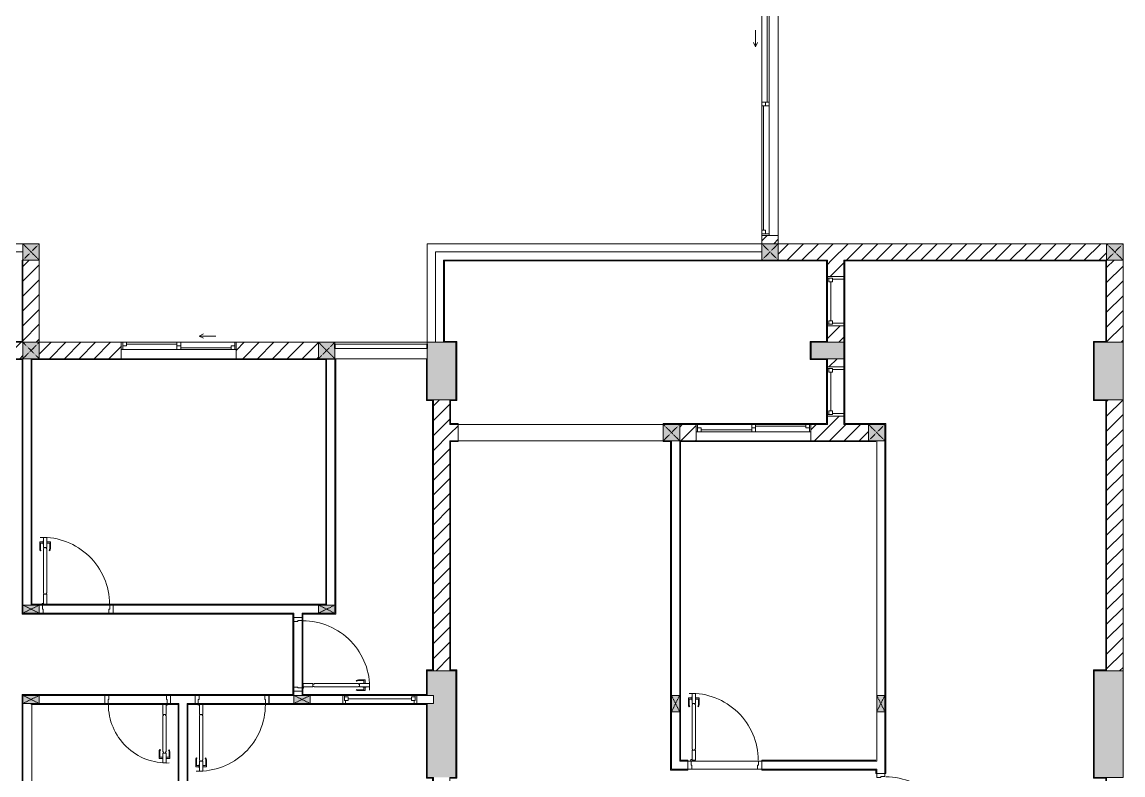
# Model space of a CAD drawing. Header units: millimetres. Extents: x 50254 to 245170, y 481 to 78637.
# Drawn here: x 220858 to 234268, y 39267 to 48437 of the extents above; entities that cross this region are included whole.
import ezdxf

# ---------------------------------------------------------------- set-up
doc = ezdxf.new("R2010")
doc.units = ezdxf.units.MM
doc.linetypes.add('IMPORT-Dash _2_', pattern=[6, 3, -3])
for name, color, linetype, lineweight in [('A-DETL-GENF-7', 53, 'Continuous', 9), ('A-DOOR-5', 53, 'Continuous', 9), ('A-FLOR-4', 53, 'Continuous', 9), ('A-FLOR-HRAL-5', 53, 'Continuous', 9), ('A-GLAZ-5', 53, 'Continuous', 9), ('A-WALL-1-1', 53, 'Continuous', 9), ('A-WALL-7', 53, 'Continuous', 9), ('A-WALL-PATT-3', 53, 'Continuous', 9), ('A-WALL-PATT-4', 130, 'Continuous', 9), ('A_1404_dwg-1', 53, 'Continuous', 9), ('I-WALL-1-1', 53, 'Continuous', 9), ('I-WALL-2', 53, 'Continuous', 9), ('S-COLS-1', 130, 'Continuous', 9), ('S-COLS-10', 130, 'IMPORT-Dash _2_', 9), ('S-COLS-2-1', 53, 'Continuous', 9), ('S-COLS-4-1', 53, 'Continuous', 9), ('S-COLS-9', 53, 'Continuous', 9), ('S-COLS-HDLN-2', 53, 'IMPORT-Dash _2_', 9)]:
    doc.layers.add(name, color=color, linetype=linetype, lineweight=lineweight)
pattern_1 = [(45, (0, 0), (-90.50967, 90.50967), [])]

# ---------------------------------------------------------------- blocks, each defined once
blk = doc.blocks.new('A_1404_dwg_NCV_TKTC_KET CAU_rvt-1-TKTC_MB HOÀN THIỆN SÀN TẦNG 3-4-4819833-KeyPlan-CH1')
at = {"layer": 'S-COLS-1'}
for points in [[(108253, 43837), (108328, 43837), (108328, 44537), (107978, 44537), (107983, 44512), (107983, 43837), (108253, 43837)], [(112843, 44337), (113053, 44337), (113053, 44537), (112653, 44537), (112653, 44337), (112696, 44337)], [(116103, 43837), (116453, 43837), (116453, 44537), (116103, 44537)], [(108053, 39237), (108328, 39237), (108328, 40537), (107978, 40537), (107978, 40237), (108053, 40237), (108053, 40137), (107978, 40137), (107978, 39237)], [(116253, 39237), (116453, 39237), (116453, 40537), (116103, 40537), (116103, 39237), (116243, 39237)]]:
    blk.add_hatch(color=256, dxfattribs=at).paths.add_polyline_path(points)
at = {"layer": 'S-COLS-2-1'}
for p, q in [((108178, 44537), (107978, 44537)), ((112653, 44537), (112653, 44337)), ((113053, 44537), (112853, 44537)), ((112853, 44337), (113053, 44337)), ((108053, 43837), (108253, 43837)), ((108253, 40537), (108053, 40537))]:
    blk.add_line(p, q, dxfattribs=at)
at = {"layer": 'S-COLS-2-1', "flags": 128}
for points in [[(116253, 43837), (116453, 43837), (116453, 44537), (116253, 44537)], [(116253, 39237), (116453, 39237), (116453, 40537), (116253, 40537)]]:
    blk.add_lwpolyline(points, dxfattribs=at)
blk = doc.blocks.new('A_1404_dwg_DOOR_CW_01 CANH MO-PANEL KINH - DIW_01-900x2200-CỬA GỖ VÂN LAMINATE-553375-TKTC_MB HOÀN THIỆN SÀN TẦNG 3-4-4819841-KeyPlan-CH1')
at = {"layer": 'A-DETL-GENF-7'}
for p, q in [((49615, 40124), (49615, 40203)), ((49658, 40207), (49619, 40207)), ((49623, 40186), (49623, 40124)), ((49623, 40098), (49629, 40103)), ((49658, 40190), (49627, 40190)), ((49702, 40207), (49741, 40207)), ((49702, 40190), (49733, 40190)), ((49736, 40098), (49730, 40103)), ((49737, 40186), (49737, 40124)), ((49745, 40124), (49745, 40203))]:
    blk.add_line(p, q, dxfattribs=at)
at = {"layer": 'A-DETL-GENF-7', "flags": 128}
for points in [[(49700, 40259), (49660, 40259), (49660, 40139), (49700, 40139)], [(49658, 40179), (49660, 40179), (49660, 40219), (49658, 40219)], [(49666, 39583), (49660, 39583), (49660, 40125), (49666, 40125), (49666, 40139), (49694, 40139), (49694, 40125), (49700, 40125), (49700, 39583), (49694, 39583), (49694, 39569), (49666, 39569)], [(49702, 40179), (49700, 40179), (49700, 40219), (49702, 40219)], [(49660, 39569), (49700, 39569), (49700, 39449), (49660, 39449)]]:
    blk.add_lwpolyline(points, close=True, dxfattribs=at)
at = {"layer": 'A-DETL-GENF-7'}
blk.add_circle((49710, 39447), 10, dxfattribs=at)
for centre, radius, start, end in [((49710, 39447), 814, 88, 180), ((49619, 40203), 4, 90, 180), ((49660, 40124), 45, 180, 215), ((49627, 40186), 4, 90, 180), ((49660, 40124), 37, 180, 215), ((49700, 40124), 37, 325, 0), ((49733, 40186), 4, 0, 90), ((49700, 40124), 45, 325, 0), ((49741, 40203), 4, 0, 90)]:
    blk.add_arc(centre, radius, start, end, dxfattribs=at)
at = {"layer": 'A-DOOR-5'}
blk.add_line((49710, 39437), (49685, 39437), dxfattribs=at)
at = {"layer": 'A-DOOR-5', "flags": 128}
for points in [[(48853, 39337), (48853, 39437), (48893, 39437), (48893, 39387), (48903, 39387), (48903, 39337)], [(49703, 39337), (49703, 39387), (49713, 39387), (49713, 39437), (49753, 39437), (49753, 39337)]]:
    blk.add_lwpolyline(points, close=True, dxfattribs=at)
blk = doc.blocks.new('A_1404_dwg_DOOR_CW_01 CANH MO-PANEL KINH - DIW_01-900x2200-CỬA GỖ VÂN LAMINATE-553393-TKTC_MB HOÀN THIỆN SÀN TẦNG 3-4-4819840-KeyPlan-CH1')
at = {"layer": 'A-DETL-GENF-7'}
for p, q in [((46582, 38482), (46582, 38521)), ((46666, 38525), (46586, 38525)), ((46599, 38482), (46599, 38513)), ((46603, 38517), (46666, 38517)), ((46691, 38517), (46687, 38511)), ((46582, 38438), (46582, 38399)), ((46666, 38395), (46586, 38395)), ((46599, 38438), (46599, 38407)), ((46603, 38403), (46666, 38403)), ((46691, 38404), (46687, 38410))]:
    blk.add_line(p, q, dxfattribs=at)
at = {"layer": 'A-DETL-GENF-7', "flags": 128}
for points in [[(46531, 38440), (46531, 38480), (46651, 38480), (46651, 38440)], [(46610, 38482), (46610, 38480), (46571, 38480), (46571, 38482)], [(46610, 38438), (46610, 38440), (46571, 38440), (46571, 38438)], [(47207, 38474), (47207, 38480), (46665, 38480), (46665, 38474), (46651, 38474), (46651, 38446), (46665, 38446), (46665, 38440), (47207, 38440), (47207, 38446), (47221, 38446), (47221, 38474)], [(47221, 38480), (47221, 38440), (47341, 38440), (47341, 38480)]]:
    blk.add_lwpolyline(points, close=True, dxfattribs=at)
at = {"layer": 'A-DETL-GENF-7'}
blk.add_circle((47343, 38430), 10, dxfattribs=at)
for centre, radius, start, end in [((47343, 38430), 814, 90, 182), ((46586, 38521), 4, 90, 180), ((46603, 38513), 4, 90, 180), ((46666, 38480), 45, 55, 90), ((46666, 38480), 37, 55, 90), ((46586, 38399), 4, 180, 270), ((46603, 38407), 4, 180, 270), ((46666, 38440), 37, 270, 305), ((46666, 38440), 45, 270, 305)]:
    blk.add_arc(centre, radius, start, end, dxfattribs=at)
at = {"layer": 'A-DOOR-5'}
blk.add_line((47353, 38430), (47353, 38455), dxfattribs=at)
at = {"layer": 'A-DOOR-5', "flags": 128}
for points in [[(47453, 39237), (47453, 39287), (47353, 39287), (47353, 39247), (47403, 39247), (47403, 39237)], [(47453, 38387), (47453, 38437), (47403, 38437), (47403, 38427), (47353, 38427), (47353, 38387)]]:
    blk.add_lwpolyline(points, close=True, dxfattribs=at)
blk = doc.blocks.new('A_1404_dwg_G1_SOF - BO TRU - 100x200-745959-TKTC_MB HOÀN THIỆN SÀN TẦNG 3-4-4819847-KeyPlan-CH1')
at = {"layer": 'S-COLS-1'}
blk.add_hatch(color=256, dxfattribs=at).paths.add_polyline_path([(111053, 40037), (111053, 40237), (110953, 40237), (110953, 40037)])
at = {"layer": 'S-COLS-9', "flags": 128}
blk.add_lwpolyline([(110953, 40037), (111053, 40037), (111053, 40237), (110953, 40237)], close=True, dxfattribs=at)
at = {"layer": 'S-COLS-HDLN-2'}
for p, q in [((110953, 40037), (111053, 40237)), ((111053, 40037), (110953, 40237))]:
    blk.add_line(p, q, dxfattribs=at)
blk = doc.blocks.new('A_1404_dwg_DOOR_CW_01 CANH MO-PANEL KINH - DIG_02-800x2200-CỬA NHÔM KÍNH-V57-TKTC_MB HOÀN THIỆN SÀN TẦNG 3-4-4819848-KeyPlan-CH1')
at = {"layer": 'A-DETL-GENF-7'}
for p, q in [((75561, 31824), (75561, 31903)), ((75604, 31907), (75565, 31907)), ((75569, 31886), (75569, 31824)), ((75569, 31798), (75575, 31803)), ((75604, 31890), (75573, 31890)), ((75648, 31907), (75687, 31907)), ((75648, 31890), (75679, 31890)), ((75682, 31798), (75676, 31803)), ((75683, 31886), (75683, 31824)), ((75691, 31824), (75691, 31903))]:
    blk.add_line(p, q, dxfattribs=at)
at = {"layer": 'A-DETL-GENF-7', "flags": 128}
for points in [[(75604, 31879), (75606, 31879), (75606, 31919), (75604, 31919)], [(75606, 31959), (75646, 31959), (75646, 31839), (75606, 31839)], [(75648, 31879), (75646, 31879), (75646, 31919), (75648, 31919)], [(75640, 31383), (75646, 31383), (75646, 31825), (75640, 31825), (75640, 31839), (75612, 31839), (75612, 31825), (75606, 31825), (75606, 31383), (75612, 31383), (75612, 31369), (75640, 31369)], [(75646, 31369), (75606, 31369), (75606, 31249), (75646, 31249)]]:
    blk.add_lwpolyline(points, close=True, dxfattribs=at)
at = {"layer": 'A-DETL-GENF-7'}
blk.add_circle((75596, 31247), 10, dxfattribs=at)
for centre, radius, start, end in [((75596, 31247), 714, 360, 92), ((75565, 31903), 4, 90, 180), ((75606, 31824), 45, 180, 215), ((75573, 31886), 4, 90, 180), ((75606, 31824), 37, 180, 215), ((75646, 31824), 37, 325, 0), ((75679, 31886), 4, 0, 90), ((75646, 31824), 45, 325, 0), ((75687, 31903), 4, 0, 90)]:
    blk.add_arc(centre, radius, start, end, dxfattribs=at)
at = {"layer": 'A-DOOR-5'}
blk.add_line((75596, 31237), (75621, 31237), dxfattribs=at)
at = {"layer": 'A-DOOR-5', "flags": 128}
for points in [[(75553, 31137), (75603, 31137), (75603, 31187), (75593, 31187), (75593, 31237), (75553, 31237)], [(76303, 31137), (76353, 31137), (76353, 31237), (76313, 31237), (76313, 31187), (76303, 31187)]]:
    blk.add_lwpolyline(points, close=True, dxfattribs=at)
blk = doc.blocks.new('A_1404_dwg_DOOR_CW_01 CANH MO-PANEL KINH - DIW_01-900x2200-CỬA GỖ VÂN LAMINATE-V58-TKTC_MB HOÀN THIỆN SÀN TẦNG 3-4-4819849-KeyPlan-CH1')
at = {"layer": 'A-DETL-GENF-7'}
for p, q in [((72502, 42107), (72463, 42107)), ((72546, 42107), (72585, 42107)), ((72459, 42024), (72459, 42103)), ((72467, 42086), (72467, 42024)), ((72467, 41998), (72474, 42003)), ((72502, 42090), (72471, 42090)), ((72546, 42090), (72577, 42090)), ((72581, 41998), (72574, 42003)), ((72581, 42086), (72581, 42024)), ((72589, 42024), (72589, 42103))]:
    blk.add_line(p, q, dxfattribs=at)
at = {"layer": 'A-DETL-GENF-7', "flags": 128}
for points in [[(72502, 42079), (72504, 42079), (72504, 42119), (72502, 42119)], [(72504, 42159), (72544, 42159), (72544, 42039), (72504, 42039)], [(72546, 42079), (72544, 42079), (72544, 42119), (72546, 42119)], [(72538, 41483), (72544, 41483), (72544, 42025), (72538, 42025), (72538, 42039), (72510, 42039), (72510, 42025), (72504, 42025), (72504, 41483), (72510, 41483), (72510, 41469), (72538, 41469)], [(72544, 41469), (72504, 41469), (72504, 41349), (72544, 41349)]]:
    blk.add_lwpolyline(points, close=True, dxfattribs=at)
at = {"layer": 'A-DETL-GENF-7'}
blk.add_circle((72494, 41347), 10, dxfattribs=at)
for centre, radius, start, end in [((72463, 42103), 4, 90, 180), ((72494, 41347), 814, 360, 92), ((72585, 42103), 4, 0, 90), ((72504, 42024), 45, 180, 215), ((72471, 42086), 4, 90, 180), ((72504, 42024), 37, 180, 215), ((72544, 42024), 37, 325, 0), ((72577, 42086), 4, 0, 90), ((72544, 42024), 45, 325, 0)]:
    blk.add_arc(centre, radius, start, end, dxfattribs=at)
at = {"layer": 'A-DOOR-5'}
blk.add_line((72494, 41337), (72519, 41337), dxfattribs=at)
at = {"layer": 'A-DOOR-5', "flags": 128}
blk.add_lwpolyline([(72453, 41237), (72501, 41237), (72501, 41287), (72491, 41287), (72491, 41337), (72453, 41337)], dxfattribs=at)
blk.add_lwpolyline([(73301, 41237), (73351, 41237), (73351, 41337), (73311, 41337), (73311, 41287), (73301, 41287)], close=True, dxfattribs=at)
blk = doc.blocks.new('A_1404_dwg_M_Fixed - 900 x 1400-901190-TKTC_MB HOÀN THIỆN SÀN TẦNG 3-4-4819850-KeyPlan-CH1')
at = {"layer": 'A-GLAZ-5'}
blk.add_line((111794, 68800), (111794, 69574), dxfattribs=at)
at = {"layer": 'A-GLAZ-5', "flags": 128}
for points in [[(111772, 69618), (111772, 69574), (111816, 69574), (111816, 69618), (111753, 69618), (111753, 69636)], [(111816, 69605), (111853, 69605), (111853, 69637)], [(111753, 68737), (111753, 68756), (111816, 68756), (111816, 68800), (111772, 68800), (111772, 68756)], [(111816, 68769), (111853, 68769), (111853, 68737)]]:
    blk.add_lwpolyline(points, dxfattribs=at)
blk = doc.blocks.new('A_1404_dwg_Railing - 50 x 10mm-901205-TKTC_MB HOÀN THIỆN SÀN TẦNG 3-4-4819861-KeyPlan-CH1')
at = {"layer": 'A-FLOR-HRAL-5', "flags": 128}
blk.add_lwpolyline([(107527, 69769), (107477, 69769), (107477, 69759), (107527, 69759)], close=True, dxfattribs=at)
blk = doc.blocks.new('A_1404_dwg_Railing - 50 x 10mm-901205-TKTC_MB HOÀN THIỆN SÀN TẦNG 3-4-V141-KeyPlan-CH1')
at = {"layer": 'A-FLOR-HRAL-5'}
blk.add_line((76048, 44512), (76048, 44462), dxfattribs=at)
at = {"layer": 'A-FLOR-HRAL-5', "flags": 128}
blk.add_lwpolyline([(76058, 44462), (76058, 44512), (76048, 44512)], dxfattribs=at)
blk = doc.blocks.new('A_1404_dwg_Railing - Railing-998857-TKTC_MB HOÀN THIỆN SÀN TẦNG 3-4-4819932-KeyPlan-CH1')
at = {"layer": 'A-FLOR-HRAL-5'}
for p, q in [((107973, 44512), (106858, 44512)), ((106858, 44462), (107973, 44462))]:
    blk.add_line(p, q, dxfattribs=at)
blk.add_blockref('A_1404_dwg_Railing - 50 x 10mm-901205-TKTC_MB HOÀN THIỆN SÀN TẦNG 3-4-V141-KeyPlan-CH1', (30800, 0))
at = {"rotation": 270}
blk.add_blockref('A_1404_dwg_Railing - 50 x 10mm-901205-TKTC_MB HOÀN THIỆN SÀN TẦNG 3-4-4819861-KeyPlan-CH1', (38214, 151990), dxfattribs=at)
blk = doc.blocks.new('A_1404_dwg_DOOR_CW_01 CANH MO-PANEL KINH - DIG_01-900x2200-CỬA NHÔM KÍNH-901215-TKTC_MB HOÀN THIỆN SÀN TẦNG 3-4-4819898-KeyPlan-CH1')
at = {"layer": 'A-DETL-GENF-7'}
for p, q in [((37865, 68824), (37865, 68903)), ((37908, 68907), (37869, 68907)), ((37873, 68886), (37873, 68824)), ((37873, 68798), (37879, 68803)), ((37908, 68890), (37877, 68890)), ((37952, 68907), (37991, 68907)), ((37952, 68890), (37983, 68890)), ((37986, 68798), (37980, 68803)), ((37987, 68886), (37987, 68824)), ((37995, 68824), (37995, 68903))]:
    blk.add_line(p, q, dxfattribs=at)
at = {"layer": 'A-DETL-GENF-7', "flags": 128}
for points in [[(37950, 68959), (37910, 68959), (37910, 68839), (37950, 68839)], [(37908, 68879), (37910, 68879), (37910, 68919), (37908, 68919)], [(37916, 68283), (37910, 68283), (37910, 68825), (37916, 68825), (37916, 68839), (37944, 68839), (37944, 68825), (37950, 68825), (37950, 68283), (37944, 68283), (37944, 68269), (37916, 68269)], [(37952, 68879), (37950, 68879), (37950, 68919), (37952, 68919)], [(37910, 68269), (37950, 68269), (37950, 68149), (37910, 68149)]]:
    blk.add_lwpolyline(points, close=True, dxfattribs=at)
at = {"layer": 'A-DETL-GENF-7'}
blk.add_circle((37960, 68147), 10, dxfattribs=at)
for centre, radius, start, end in [((37960, 68147), 814, 88, 180), ((37869, 68903), 4, 90, 180), ((37910, 68824), 45, 180, 215), ((37877, 68886), 4, 90, 180), ((37910, 68824), 37, 180, 215), ((37950, 68824), 37, 325, 0), ((37983, 68886), 4, 0, 90), ((37950, 68824), 45, 325, 0), ((37991, 68903), 4, 0, 90)]:
    blk.add_arc(centre, radius, start, end, dxfattribs=at)
at = {"layer": 'A-DOOR-5'}
blk.add_line((37960, 68137), (37935, 68137), dxfattribs=at)
at = {"layer": 'A-DOOR-5', "flags": 128}
for points in [[(37103, 68037), (37103, 68137), (37143, 68137), (37143, 68087), (37153, 68087), (37153, 68037)], [(37953, 68037), (37953, 68087), (37963, 68087), (37963, 68137), (38003, 68137), (38003, 68037)]]:
    blk.add_lwpolyline(points, close=True, dxfattribs=at)
blk = doc.blocks.new('A_1404_dwg_NCV_TKTC_TANG 3 - 4_rvt-1-TKTC_MB HOÀN THIỆN SÀN TẦNG 3-4-4819943-KeyPlan-CH1')
at = {"layer": 'A-WALL-PATT-4'}
for points in [[(103043, 44537), (103053, 44537), (103053, 45537), (103043, 45537), (103043, 44547)], [(112053, 45527), (112843, 45527), (112843, 45537), (112047, 45537), (112047, 45527)], [(116093, 45527), (116243, 45527), (116243, 45537), (113053, 45537), (113053, 45527), (115628, 45527)], [(116243, 44547), (116253, 44547), (116253, 45537), (116243, 45537), (116243, 45527)], [(108253, 44537), (108338, 44538), (108338, 44547), (108188, 44547), (108188, 44537)], [(108328, 43827), (108338, 43827), (108338, 44537), (108328, 44537), (108328, 43837)], [(112643, 44337), (112653, 44337), (112653, 44547), (112643, 44547), (112643, 44537)], [(112653, 44537), (112853, 44537), (112853, 44547), (112653, 44547)], [(116103, 43837), (116103, 44547), (116093, 44547), (116093, 43837)], [(116243, 44537), (116253, 44537), (116253, 44547), (116103, 44547), (116103, 44537)], [(103043, 41237), (103053, 41237), (103053, 44337), (103043, 44337), (103043, 41337)], [(103153, 41337), (103163, 41337), (103163, 44327), (103153, 44327), (103153, 41347)], [(106743, 41337), (106753, 41337), (106753, 44337), (106743, 44337), (106743, 41347)], [(106863, 41227), (106863, 44337), (106853, 44337), (106853, 41227)], [(107978, 43837), (107978, 44337), (107968, 44337), (107968, 43837)], [(112643, 44327), (112843, 44327), (112843, 44337), (112643, 44337)], [(107978, 43827), (108043, 43827), (108043, 43837), (107968, 43837), (107968, 43827)], [(108043, 40537), (108053, 40537), (108053, 43837), (108043, 43837), (108043, 40547)], [(108263, 43547), (108263, 43837), (108253, 43837), (108253, 43547)], [(108328, 43827), (108328, 43837), (108263, 43837), (108263, 43827)], [(116093, 43827), (116243, 43827), (116243, 43837), (116093, 43837)], [(116243, 40547), (116253, 40547), (116253, 43837), (116243, 43837), (116243, 41376)], [(113053, 43537), (113553, 43537), (113553, 43547), (113053, 43547)], [(108253, 40537), (108263, 40537), (108263, 43337), (108253, 43337), (108253, 40547)], [(110953, 39337), (110953, 43327), (110943, 43327), (110943, 39337)], [(111053, 39437), (111063, 39437), (111063, 43337), (111053, 43337), (111053, 39447)], [(103163, 41337), (106743, 41337), (106743, 41347), (103163, 41347)], [(103043, 41227), (106343, 41227), (106343, 41237), (103043, 41237)], [(106353, 40247), (106353, 41237), (106343, 41237), (106343, 40247)], [(106453, 40247), (106463, 40247), (106463, 41237), (106453, 41237), (106453, 40537)], [(106743, 41227), (106853, 41227), (106853, 41237), (106463, 41237), (106463, 41227), (106653, 41227)], [(108043, 40537), (108043, 40547), (107968, 40547), (107968, 40537), (107978, 40537)], [(107978, 40247), (107978, 40537), (107968, 40537), (107968, 40247)], [(108328, 40537), (108338, 40537), (108337, 40547), (108263, 40547), (108263, 40537)], [(108338, 39227), (108338, 40537), (108328, 40537), (108331, 39227)], [(116103, 39237), (116103, 40547), (116093, 40547), (116093, 39237)], [(116243, 40537), (116253, 40537), (116253, 40547), (116103, 40547), (116103, 40537)], [(103053, 35747), (103053, 40247), (103043, 40247), (103043, 35747)], [(106343, 40237), (106353, 40237), (106353, 40247), (103053, 40247), (103053, 40237), (103902, 40237)], [(107968, 40237), (107978, 40237), (107978, 40247), (106453, 40247), (106453, 40237), (106553, 40237)], [(105053, 35737), (105063, 35737), (105063, 40137), (105053, 40137), (105053, 35747)], [(107978, 40127), (107978, 40137), (105063, 40137), (105063, 40127), (107968, 40127)], [(107968, 39227), (107978, 39227), (107978, 40127), (107968, 40127), (107968, 39237)]]:
    blk.add_hatch(color=256, dxfattribs=at).paths.add_polyline_path(points)
h = blk.add_hatch(color=256, dxfattribs=at)
h.paths.add_polyline_path([(112853, 44547), (112853, 44737), (112843, 44737), (112843, 44547)])
h.paths.add_polyline_path([(112853, 45337), (112853, 45537), (112843, 45537), (112843, 45337)])
h = blk.add_hatch(color=256, dxfattribs=at)
h.paths.add_polyline_path([(113063, 43547), (113063, 43637), (113053, 43637), (113053, 43547)])
h.paths.add_polyline_path([(113063, 44237), (113063, 44737), (113053, 44737), (113053, 44237)])
h.paths.add_polyline_path([(113063, 45337), (113063, 45527), (113053, 45527), (113053, 45337)])
h = blk.add_hatch(color=256, dxfattribs=at)
h.paths.add_polyline_path([(100378, 44537), (100378, 44547), (99978, 44547), (99978, 44537), (100128, 44537)])
h.paths.add_polyline_path([(103043, 44537), (103043, 44547), (102878, 44547), (102878, 44537)])
h = blk.add_hatch(color=256, dxfattribs=at)
h.paths.add_polyline_path([(103042, 44327), (103043, 44327), (103043, 44337), (102878, 44337), (102878, 44327)])
h.paths.add_polyline_path([(100138, 44327), (100378, 44327), (100378, 44337), (100128, 44337), (100128, 44327)])
h = blk.add_hatch(color=256, dxfattribs=at)
h.paths.add_polyline_path([(105653, 44327), (106743, 44327), (106743, 44337), (105653, 44337)])
h.paths.add_polyline_path([(103163, 44327), (104253, 44327), (104253, 44337), (103153, 44337), (103153, 44327)])
h = blk.add_hatch(color=256, dxfattribs=at)
h.paths.add_polyline_path([(112843, 43537), (112853, 43537), (112853, 43637), (112843, 43637), (112843, 43547)])
h.paths.add_polyline_path([(112843, 44237), (112853, 44237), (112853, 44337), (112843, 44337), (112843, 44327)])
h = blk.add_hatch(color=256, dxfattribs=at)
h.paths.add_polyline_path([(108263, 43537), (108353, 43537), (108353, 43547), (108253, 43547), (108253, 43537)])
h.paths.add_polyline_path([(110998, 43537), (110998, 43547), (110853, 43547), (110853, 43537)])
h = blk.add_hatch(color=256, dxfattribs=at)
h.paths.add_polyline_path([(111053, 43537), (111253, 43537), (111253, 43547), (110998, 43547), (110998, 43537)])
h.paths.add_polyline_path([(112696, 43537), (112843, 43537), (112843, 43547), (112653, 43547), (112653, 43537)])
h = blk.add_hatch(color=256, dxfattribs=at)
h.paths.add_polyline_path([(113563, 38287), (113563, 38387), (113553, 38387), (113553, 38287)])
h.paths.add_polyline_path([(113563, 39287), (113563, 43547), (113553, 43547), (113553, 39287)])
h = blk.add_hatch(color=256, dxfattribs=at)
h.paths.add_polyline_path([(108353, 43327), (108353, 43327), (108353, 43337), (108263, 43337), (108263, 43327)])
h.paths.add_polyline_path([(110943, 43327), (110953, 43327), (110953, 43337), (110853, 43337), (110853, 43327)])
h = blk.add_hatch(color=256, dxfattribs=at)
h.paths.add_polyline_path([(111253, 43327), (111253, 43337), (111063, 43337), (111063, 43327)])
h.paths.add_polyline_path([(112653, 43327), (113443, 43327), (113443, 43337), (112653, 43337)])
h = blk.add_hatch(color=256, dxfattribs=at)
h.paths.add_polyline_path([(113443, 39437), (113443, 39447), (112053, 39447), (112053, 39437)])
h.paths.add_polyline_path([(111153, 39437), (111153, 39447), (111063, 39447), (111063, 39437)])
h = blk.add_hatch(color=256, dxfattribs=at)
h.paths.add_polyline_path([(110953, 39327), (111153, 39327), (111153, 39337), (110943, 39337), (110943, 39327)])
h.paths.add_polyline_path([(113443, 39327), (113453, 39327), (113453, 39337), (112053, 39337), (112053, 39327)])
h = blk.add_hatch(color=256, dxfattribs=at)
h.paths.add_polyline_path([(113453, 37937), (113453, 38188), (113453, 38387), (113443, 38387), (113443, 37937)])
h.paths.add_polyline_path([(113453, 39287), (113453, 39327), (113443, 39327), (113443, 39287)])
at = {"layer": 'A-FLOR-4'}
for p, q in [((108353, 43537), (108353, 43337)), ((113453, 43337), (113443, 43337)), ((111193, 39437), (112013, 39437)), ((112003, 39337), (111203, 39337))]:
    blk.add_line(p, q, dxfattribs=at)
at = {"layer": 'A-FLOR-4', "flags": 128}
blk.add_lwpolyline([(110853, 43337), (108353, 43337), (110853, 43337), (110853, 43537), (108353, 43537)], dxfattribs=at)
at = {"layer": 'A-WALL-1-1'}
for p, q in [((103153, 44337), (103053, 44337)), ((103053, 44337), (103053, 41337)), ((103153, 41337), (103153, 44337)), ((111053, 43337), (110953, 43337)), ((110953, 43337), (110953, 40237)), ((111053, 40237), (111053, 43337)), ((113553, 43337), (113453, 43337)), ((113453, 43337), (113453, 40237)), ((103053, 40137), (103053, 37837)), ((103153, 40127), (103153, 40137)), ((111153, 39337), (111153, 39437)), ((112053, 39437), (112053, 39337)), ((113453, 39337), (113453, 39327)), ((113453, 39287), (113553, 39287))]:
    blk.add_line(p, q, dxfattribs=at)
at = {"layer": 'A-WALL-1-1', "flags": 128}
for points in [[(106853, 41337), (106853, 44332), (106753, 44332), (106753, 41337)], [(106653, 41337), (104151, 41337), (104151, 41237), (106343, 41237)], [(106353, 41237), (106353, 41187), (106453, 41187), (106453, 41237), (106653, 41237)], [(103253, 40137), (104051, 40137), (104051, 40237), (103253, 40237)], [(106453, 40237), (106453, 40287), (106353, 40287), (106353, 40237), (106051, 40237), (106051, 40137), (106353, 40137)], [(106553, 40137), (106951, 40137), (106951, 40237), (106553, 40237)], [(110953, 40037), (110953, 39437), (110953, 39337)], [(111063, 39437), (111053, 39437), (111053, 40037)], [(113453, 40037), (113453, 39437), (113443, 39437)]]:
    blk.add_lwpolyline(points, dxfattribs=at)
for points in [[(105053, 38187), (105053, 40137), (105151, 40137), (105151, 40237), (104851, 40237), (104851, 40137), (104953, 40137), (104953, 38187)], [(107851, 40137), (108053, 40137), (108053, 40237), (107851, 40237)]]:
    blk.add_lwpolyline(points, close=True, dxfattribs=at)
at = {"layer": 'A-WALL-7'}
for p, q in [((106853, 44462), (106853, 44337)), ((107978, 44462), (107978, 44337)), ((107968, 44337), (106863, 44337)), ((113553, 40237), (113553, 43337)), ((113553, 39287), (113553, 40037)), ((111153, 39437), (111063, 39437)), ((111193, 39437), (112013, 39437)), ((113443, 39437), (112053, 39437)), ((110953, 39337), (111153, 39337)), ((112003, 39337), (111203, 39337)), ((112053, 39337), (113453, 39337)), ((113453, 39327), (113453, 39287))]:
    blk.add_line(p, q, dxfattribs=at)
at = {"layer": 'A-WALL-7', "flags": 128}
blk.add_lwpolyline([(106853, 44512), (106853, 44537), (107978, 44537), (107978, 44512)], dxfattribs=at)
blk.add_lwpolyline([(106353, 41237), (106343, 41237)], close=True, dxfattribs=at)
at = {"layer": 'I-WALL-1-1'}
for p, q in [((112253, 45537), (112053, 45537)), ((103253, 44337), (103153, 44337)), ((106753, 41337), (106753, 44337)), ((106853, 44337), (106853, 41337)), ((110953, 43337), (110853, 43337)), ((111053, 43337), (111053, 40237)), ((113443, 43337), (113353, 43337)), ((103253, 41337), (106653, 41337)), ((106343, 41237), (103253, 41237)), ((103053, 37837), (103053, 40137)), ((103153, 40137), (103153, 40127)), ((110953, 39337), (110953, 40037)), ((113453, 39327), (113453, 39337))]:
    blk.add_line(p, q, dxfattribs=at)
at = {"layer": 'I-WALL-1-1', "flags": 128}
for points in [[(103043, 44537), (103053, 44537), (103053, 45537), (103043, 45537), (103043, 44547), (102878, 44547), (102878, 44537)], [(112843, 44547), (112653, 44547), (112643, 44547), (112643, 44337), (112643, 44327), (112843, 44327), (112843, 44237), (112853, 44237), (112853, 44337), (112843, 44337), (112653, 44337), (112653, 44537), (112853, 44537), (112853, 44547), (112853, 44737), (112843, 44737)], [(113053, 44737), (113053, 44237), (113063, 44237), (113063, 44737)], [(108328, 43827), (108338, 43827), (108338, 44537), (108338, 44547), (108188, 44547), (108188, 44537), (108328, 44537), (108328, 43837), (108263, 43837), (108253, 43837), (108253, 43547), (108253, 43537), (108353, 43537), (108353, 43547), (108263, 43547), (108263, 43827)], [(112653, 43537), (112843, 43537), (112853, 43537), (112853, 43637), (112843, 43637), (112843, 43547), (112653, 43547)], [(108043, 35747), (105063, 35747), (105063, 40127), (107968, 40127), (107968, 39227), (107978, 39227), (108043, 39227)]]:
    blk.add_lwpolyline(points, close=True, dxfattribs=at)
for points in [[(112047, 45537), (112047, 45527), (112843, 45527), (112843, 45337), (112853, 45337)], [(112853, 45337), (112853, 45537), (112843, 45537), (112253, 45537)], [(116243, 37937), (116253, 37937), (116253, 39237), (116243, 39237), (116103, 39237), (116103, 40537), (116253, 40537), (116253, 40547), (116253, 43837), (116243, 43837), (116103, 43837), (116103, 44537), (116253, 44537), (116253, 44547), (116253, 45537), (116243, 45537), (113053, 45537), (113053, 45527), (113053, 45337), (113063, 45337), (113063, 45527)], [(113063, 45527), (116243, 45527), (116243, 44547), (116103, 44547), (116093, 44547), (116093, 43837), (116093, 43827), (116243, 43827), (116243, 40547)], [(103053, 41337), (103053, 44337), (103043, 44337), (102878, 44337), (102878, 44327), (103043, 44327), (103043, 41237), (103043, 41227), (106343, 41227), (106343, 40247), (103053, 40247), (103043, 40247), (103043, 35747), (102903, 35747), (102903, 35737), (103053, 35737), (103053, 35747), (103053, 37737)], [(103153, 44337), (103153, 44327), (103153, 41337)], [(106653, 44337), (105653, 44337), (105653, 44327), (106743, 44327), (106743, 41347), (103163, 41347)], [(103163, 41347), (103163, 44327), (104253, 44327), (104253, 44337), (103253, 44337)], [(106553, 40237), (107978, 40237), (107978, 40247), (107978, 40537), (108043, 40537), (108053, 40537), (108053, 43837), (108043, 43837), (107978, 43837), (107978, 44337), (107968, 44337), (107968, 43837), (107968, 43827), (108043, 43827), (108043, 40547), (107968, 40547), (107968, 40537), (107968, 40247), (106463, 40247), (106463, 41227), (106853, 41227), (106863, 41227), (106863, 44337), (106853, 44337)], [(106753, 44337), (106743, 44337), (106653, 44337)], [(113553, 39287), (113563, 39287), (113563, 43547), (113553, 43547), (113063, 43547), (113063, 43637), (113053, 43637), (113053, 43547), (113053, 43537), (113353, 43537)], [(110998, 43547), (110853, 43547), (110853, 43537)], [(110853, 43537), (110998, 43537), (111053, 43537)], [(111053, 43537), (111253, 43537), (111253, 43547), (110998, 43547)], [(113353, 43537), (113553, 43537), (113553, 43337)], [(108263, 39227), (108328, 39227), (108338, 39227), (108338, 40537), (108338, 40547), (108263, 40547), (108263, 43327), (108353, 43327), (108353, 43337), (108263, 43337), (108253, 43337), (108253, 40537), (108263, 40537), (108328, 40537), (108328, 39237), (108253, 39237), (108253, 39227), (108253, 35747), (108253, 35737)], [(110853, 43337), (110853, 43327), (110943, 43327), (110943, 39337), (110943, 39327), (111153, 39327), (111153, 39337)], [(110953, 40237), (110953, 43327), (110953, 43337)], [(111153, 39437), (111153, 39447), (111063, 39447), (111063, 43327), (111253, 43327), (111253, 43337), (111063, 43337), (111053, 43337)], [(113353, 43337), (112653, 43337), (112653, 43327), (113443, 43327)], [(103253, 40237), (106353, 40237), (106353, 40247), (106353, 41237)], [(106653, 41237), (106463, 41237), (106453, 41237), (106453, 40247), (106453, 40237)], [(116243, 40547), (116103, 40547), (116093, 40547), (116093, 39237), (116093, 39227), (116243, 39227), (116243, 37947)], [(103163, 39142), (103163, 40127), (104943, 40127), (104943, 38197), (104106, 38197)], [(103253, 37837), (104103, 37837), (104103, 37847), (104103, 38187), (104943, 38187), (104953, 38187), (104953, 40137), (104943, 40137), (103253, 40137)], [(106353, 40137), (105063, 40137), (105053, 40137), (105053, 35737), (105063, 35737), (108053, 35737), (108053, 35747), (108053, 39227), (108053, 39237), (107978, 39237), (107978, 40127), (107978, 40137), (106553, 40137)], [(111053, 40037), (111053, 39437), (111063, 39437)], [(113443, 39447), (112053, 39447), (112053, 39437)], [(112053, 39337), (112053, 39327), (113443, 39327), (113443, 39287), (113453, 39287)]]:
    blk.add_lwpolyline(points, dxfattribs=at)
at = {"layer": 'I-WALL-2'}
for p, q in [((112843, 44737), (112843, 45337)), ((112853, 45337), (112853, 44737)), ((113053, 44737), (113053, 45337)), ((113063, 45337), (113063, 44737)), ((104253, 44337), (105653, 44337)), ((105653, 44327), (104253, 44327)), ((112843, 43637), (112843, 44237)), ((112853, 44237), (112853, 43637)), ((113053, 43637), (113053, 44237)), ((113063, 44237), (113063, 43637)), ((111253, 43547), (112653, 43547)), ((112653, 43537), (111253, 43537)), ((111253, 43337), (112653, 43337)), ((112653, 43327), (111253, 43327)), ((113553, 43337), (113553, 40237)), ((113553, 40037), (113553, 39287)), ((111063, 39437), (111153, 39437)), ((112053, 39437), (113443, 39437)), ((111153, 39337), (110953, 39337)), ((113453, 39337), (112053, 39337)), ((113453, 39287), (113453, 39327))]:
    blk.add_line(p, q, dxfattribs=at)
at = {"layer": 'I-WALL-2', "flags": 128}
for points in [[(108188, 44537), (108178, 44537), (108178, 45527), (108178, 45537), (112047, 45537)], [(112047, 45527), (108188, 45527), (108188, 44547)]]:
    blk.add_lwpolyline(points, dxfattribs=at)
for name, p in [('A_1404_dwg_Railing - Railing-998857-TKTC_MB HOÀN THIỆN SÀN TẦNG 3-4-4819932-KeyPlan-CH1', (0, 0)), ('A_1404_dwg_DOOR_CW_01 CANH MO-PANEL KINH - DIW_01-900x2200-CỬA GỖ VÂN LAMINATE-V58-TKTC_MB HOÀN THIỆN SÀN TẦNG 3-4-4819849-KeyPlan-CH1', (30800, 0)), ('A_1404_dwg_G1_SOF - BO TRU - 100x200-745959-TKTC_MB HOÀN THIỆN SÀN TẦNG 3-4-4819847-KeyPlan-CH1', (0, 0)), ('A_1404_dwg_G1_SOF - BO TRU - 100x200-745959-TKTC_MB HOÀN THIỆN SÀN TẦNG 3-4-4819847-KeyPlan-CH1', (2500, 0))]:
    blk.add_blockref(name, p)
for name, p, rotation in [('A_1404_dwg_G1_SOF - BO TRU - 100x200-745959-TKTC_MB HOÀN THIỆN SÀN TẦNG 3-4-4819847-KeyPlan-CH1', (143290, -69716), 90), ('A_1404_dwg_G1_SOF - BO TRU - 100x200-745959-TKTC_MB HOÀN THIỆN SÀN TẦNG 3-4-4819847-KeyPlan-CH1', (146890, -69716), 90), ('A_1404_dwg_DOOR_CW_01 CANH MO-PANEL KINH - DIG_01-900x2200-CỬA NHÔM KÍNH-901215-TKTC_MB HOÀN THIỆN SÀN TẦNG 3-4-4819898-KeyPlan-CH1', (38316, 78290), 270), ('A_1404_dwg_G1_SOF - BO TRU - 100x200-745959-TKTC_MB HOÀN THIỆN SÀN TẦNG 3-4-4819847-KeyPlan-CH1', (143290, -70816), 90), ('A_1404_dwg_DOOR_CW_01 CANH MO-PANEL KINH - DIG_02-800x2200-CỬA NHÔM KÍNH-V57-TKTC_MB HOÀN THIỆN SÀN TẦNG 3-4-4819848-KeyPlan-CH1', (180404, 71374), 180), ('A_1404_dwg_DOOR_CW_01 CANH MO-PANEL KINH - DIW_01-900x2200-CỬA GỖ VÂN LAMINATE-553375-TKTC_MB HOÀN THIỆN SÀN TẦNG 3-4-4819841-KeyPlan-CH1', (154903, 79574), 180), ('A_1404_dwg_G1_SOF - BO TRU - 100x200-745959-TKTC_MB HOÀN THIỆN SÀN TẦNG 3-4-4819847-KeyPlan-CH1', (146590, -70816), 90), ('A_1404_dwg_M_Fixed - 900 x 1400-901190-TKTC_MB HOÀN THIỆN SÀN TẦNG 3-4-4819850-KeyPlan-CH1', (38214, 151990), 270), ('A_1404_dwg_DOOR_CW_01 CANH MO-PANEL KINH - DIW_01-900x2200-CỬA GỖ VÂN LAMINATE-553393-TKTC_MB HOÀN THIỆN SÀN TẦNG 3-4-4819840-KeyPlan-CH1', (72765, 86790), 270), ('A_1404_dwg_DOOR_CW_01 CANH MO-PANEL KINH - DIW_01-900x2200-CỬA GỖ VÂN LAMINATE-553375-TKTC_MB HOÀN THIỆN SÀN TẦNG 3-4-4819841-KeyPlan-CH1', (74116, 88140), 270)]:
    blk.add_blockref(name, p, dxfattribs=dict(rotation=rotation))
blk = doc.blocks.new('A_1404_dwg_1_FAMILY RVT - W01-WxH 1400x1400xmm-389822-TKTC_MB HOÀN THIỆN SÀN TẦNG 3-4-4819949-KeyPlan-CH1')
at = {"layer": 'A-GLAZ-5'}
for p, q in [((49052, 78237), (49052, 78037)), ((49072, 78237), (49072, 78148)), ((49116, 78215), (49730, 78215)), ((49730, 78237), (49775, 78237)), ((49775, 78192), (49730, 78192)), ((50001, 78313), (50204, 78313)), ((50433, 78237), (50433, 78148)), ((49775, 78170), (50389, 78170))]:
    blk.add_line(p, q, dxfattribs=at)
at = {"layer": 'A-GLAZ-5', "flags": 128}
for points in [[(50052, 78339), (50001, 78313), (50052, 78288)], [(50452, 78037), (50452, 78237), (49052, 78237), (49116, 78237)], [(49730, 78148), (49730, 78237), (49116, 78237), (49116, 78192), (49072, 78192)], [(49775, 78148), (49775, 78237), (50433, 78237), (50452, 78237)], [(50433, 78192), (50389, 78192), (50389, 78148)], [(49052, 78148), (49072, 78148), (49730, 78148), (49775, 78148), (50389, 78148), (50452, 78148)]]:
    blk.add_lwpolyline(points, dxfattribs=at)
blk = doc.blocks.new('A_1404_dwg_1_FAMILY RVT - W01-WxH 1400x3200xmm-489780-TKTC_MB HOÀN THIỆN SÀN TẦNG 3-4-4819955-KeyPlan-CH1')
at = {"layer": 'A-GLAZ-5'}
for p, q in [((112053, 49018), (112142, 49018)), ((112119, 47460), (112119, 48974)), ((111976, 48136), (111976, 48339)), ((112053, 47415), (112053, 47460)), ((112075, 45901), (112075, 47415)), ((112097, 47460), (112097, 47415)), ((112053, 45856), (112142, 45856))]:
    blk.add_line(p, q, dxfattribs=at)
at = {"layer": 'A-GLAZ-5', "flags": 128}
for points in [[(112053, 45837), (112253, 45837), (112253, 49037), (112053, 49037), (112053, 45837), (112053, 45901)], [(112142, 47460), (112053, 47460), (112053, 49018), (112053, 49037)], [(112097, 49018), (112097, 48974), (112142, 48974)], [(112142, 45837), (112142, 45856), (112142, 47415), (112142, 47460), (112142, 48974), (112142, 49037)], [(111951, 48187), (111976, 48136), (112002, 48187)], [(112142, 47415), (112053, 47415), (112053, 45901), (112097, 45901), (112097, 45856)]]:
    blk.add_lwpolyline(points, dxfattribs=at)
blk = doc.blocks.new('A_1404_dwg_1_FAMILY RVT - W01-WxH 1400x1400xmm-V6-TKTC_MB HOÀN THIỆN SÀN TẦNG 3-4-4819965-KeyPlan-CH1')
at = {"layer": 'A-GLAZ-5'}
for p, q in [((72628, 24537), (72628, 24737)), ((74028, 24737), (74028, 24537)), ((72647, 24537), (72647, 24626)), ((72691, 24559), (73305, 24559)), ((73305, 24626), (73305, 24537)), ((73350, 24581), (73305, 24581)), ((73350, 24604), (73964, 24604)), ((74009, 24537), (74009, 24626))]:
    blk.add_line(p, q, dxfattribs=at)
at = {"layer": 'A-GLAZ-5', "flags": 128}
for points in [[(72628, 24626), (72647, 24626), (73305, 24626), (73350, 24626), (73350, 24537)], [(72691, 24537), (72691, 24581), (72647, 24581)], [(73350, 24626), (73964, 24626), (74028, 24626)], [(74009, 24581), (73964, 24581), (73964, 24626)]]:
    blk.add_lwpolyline(points, dxfattribs=at)
blk = doc.blocks.new('A_1404_dwg_M_Fixed - 600 x 1400mm-2135871-TKTC_MB HOÀN THIỆN SÀN TẦNG 3-4-4819985-KeyPlan-CH1')
at = {"layer": 'A-GLAZ-5'}
for p, q in [((47990, 44205), (47853, 44205)), ((48012, 43700), (48012, 44174)), ((47990, 43669), (47853, 43669))]:
    blk.add_line(p, q, dxfattribs=at)
at = {"layer": 'A-GLAZ-5', "flags": 128}
for points in [[(48034, 44218), (48034, 44174), (47990, 44174), (47990, 44218), (48053, 44218)], [(48053, 43656), (47990, 43656), (47990, 43700), (48034, 43700), (48034, 43656)]]:
    blk.add_lwpolyline(points, dxfattribs=at)
blk = doc.blocks.new('A_1404_dwg_M_Fixed - 600 x 1400mm-2135864-TKTC_MB HOÀN THIỆN SÀN TẦNG 3-4-4819984-KeyPlan-CH1')
at = {"layer": 'A-GLAZ-5'}
for p, q in [((47990, 45305), (47853, 45305)), ((48012, 45274), (48012, 44800)), ((47990, 44769), (47853, 44769))]:
    blk.add_line(p, q, dxfattribs=at)
at = {"layer": 'A-GLAZ-5', "flags": 128}
for points in [[(48053, 45318), (47990, 45318), (47990, 45274), (48034, 45274), (48034, 45318)], [(48034, 44756), (48034, 44800), (47990, 44800), (47990, 44756), (48053, 44756)]]:
    blk.add_lwpolyline(points, dxfattribs=at)
blk = doc.blocks.new('A_1404_dwg_G1_SOF - BO TRU - 200x200-3054293-TKTC_MB HOÀN THIỆN SÀN TẦNG 3-4-4819986-KeyPlan-CH1')
at = {"layer": 'S-COLS-10'}
blk.add_hatch(color=256, dxfattribs=at).paths.add_polyline_path([(41853, 71512), (42053, 71512), (42052, 71712), (41853, 71712)])
at = {"layer": 'S-COLS-4-1', "flags": 128}
blk.add_lwpolyline([(42053, 71712), (41853, 71712), (41853, 71512), (42053, 71512)], close=True, dxfattribs=at)
at = {"layer": 'S-COLS-HDLN-2'}
for p, q in [((42053, 71712), (41853, 71512)), ((41853, 71712), (42053, 71512))]:
    blk.add_line(p, q, dxfattribs=at)
blk = doc.blocks.new('A_1404_dwg_G1_SOF - BO TRU - 200x200-V12-TKTC_MB HOÀN THIỆN SÀN TẦNG 3-4-4819991-KeyPlan-CH1')
at = {"layer": 'S-COLS-10'}
blk.add_hatch(color=256, dxfattribs=at).paths.add_polyline_path([(42053, 20337), (42053, 20537), (41853, 20537), (41853, 20337)])
at = {"layer": 'S-COLS-4-1', "flags": 128}
blk.add_lwpolyline([(42053, 20337), (42053, 20537), (41853, 20537), (41853, 20337)], dxfattribs=at)
at = {"layer": 'S-COLS-HDLN-2'}
for p, q in [((42053, 20537), (41853, 20337)), ((41853, 20537), (42053, 20337))]:
    blk.add_line(p, q, dxfattribs=at)
blk = doc.blocks.new('A_1404_dwg_G1_SOF - BO TRU - 200x200-V37-TKTC_MB HOÀN THIỆN SÀN TẦNG 3-4-4820016-KeyPlan-CH1')
at = {"layer": 'S-COLS-10'}
blk.add_hatch(color=256, dxfattribs=at).paths.add_polyline_path([(75953, 44337), (76053, 44337), (76048, 44537), (75853, 44536), (75853, 44337), (75943, 44337)])
at = {"layer": 'S-COLS-4-1'}
for p, q in [((76053, 44337), (76053, 44462)), ((75953, 44337), (76053, 44337))]:
    blk.add_line(p, q, dxfattribs=at)
at = {"layer": 'S-COLS-4-1', "flags": 128}
blk.add_lwpolyline([(76053, 44512), (76053, 44537), (75853, 44537), (75853, 44337)], dxfattribs=at)
at = {"layer": 'S-COLS-HDLN-2'}
for p, q in [((76053, 44537), (75853, 44337)), ((75853, 44537), (76053, 44337))]:
    blk.add_line(p, q, dxfattribs=at)
blk = doc.blocks.new('A_1404_dwg_G1_SOF - BO TRU - 200x200-V121-TKTC_MB HOÀN THIỆN SÀN TẦNG 3-4-4820043-KeyPlan-CH1')
at = {"layer": 'S-COLS-10'}
blk.add_hatch(color=256, dxfattribs=at).paths.add_polyline_path([(113353, 43337), (113553, 43337), (113553, 43537), (113353, 43537)])
at = {"layer": 'S-COLS-4-1'}
blk.add_line((113353, 43337), (113353, 43537), dxfattribs=at)
at = {"layer": 'S-COLS-HDLN-2'}
for p, q in [((113353, 43537), (113553, 43337)), ((113553, 43537), (113353, 43337))]:
    blk.add_line(p, q, dxfattribs=at)
blk = doc.blocks.new('A_1404_dwg_G1_SOF - BO TRU - 200x200-V41-TKTC_MB HOÀN THIỆN SÀN TẦNG 3-4-4820021-KeyPlan-CH1')
at = {"layer": 'S-COLS-10'}
blk.add_hatch(color=256, dxfattribs=at).paths.add_polyline_path([(110853, 43337), (111053, 43337), (111053, 43537), (110853, 43537)])
at = {"layer": 'S-COLS-4-1'}
for p, q in [((110853, 43337), (110853, 43537)), ((111053, 43537), (111053, 43337))]:
    blk.add_line(p, q, dxfattribs=at)
at = {"layer": 'S-COLS-HDLN-2'}
for p, q in [((110853, 43537), (111053, 43337)), ((111053, 43537), (110853, 43337))]:
    blk.add_line(p, q, dxfattribs=at)
blk = doc.blocks.new('A_1404_dwg-4819832-KeyPlan-CH1')
at = {"layer": 'A-WALL-PATT-3'}
h = blk.add_hatch(dxfattribs=at)
h.set_pattern_fill('FP_22', color=256, style=0, pattern_type=2)
h.set_pattern_definition(pattern_1)
h.paths.add_polyline_path([(112253, 45737), (112253, 45837), (112053, 45837), (112053, 45737)])
h.paths.add_polyline_path([(112253, 49037), (112253, 49362), (112053, 49362), (112053, 49037)])
h = blk.add_hatch(dxfattribs=at)
h.set_pattern_fill('FP_22', color=256, style=0, pattern_type=2)
h.set_pattern_definition(pattern_1)
h.paths.add_polyline_path([(116253, 45537), (116253, 45737), (112253, 45737), (112253, 45537), (115628, 45537)])
h = blk.add_hatch(dxfattribs=at)
h.set_pattern_fill('FP_22', color=256, style=0, pattern_type=2)
h.set_pattern_definition(pattern_1)
h.paths.add_polyline_path([(103053, 44537), (103253, 44537), (103253, 45537), (103053, 45537), (103053, 45416)])
h = blk.add_hatch(dxfattribs=at)
h.set_pattern_fill('FP_22', color=256, style=0, pattern_type=2)
h.set_pattern_definition(pattern_1)
h.paths.add_polyline_path([(113053, 44537), (113053, 44737), (112853, 44737), (112853, 44537)])
h.paths.add_polyline_path([(112853, 45337), (113053, 45337), (113053, 45537), (112853, 45537), (112853, 45416)])
h = blk.add_hatch(dxfattribs=at)
h.set_pattern_fill('FP_22', color=256, style=0, pattern_type=2)
h.set_pattern_definition(pattern_1)
h.paths.add_polyline_path([(116453, 44537), (116453, 45537), (116253, 45537), (116253, 44537)])
h = blk.add_hatch(dxfattribs=at)
h.set_pattern_fill('FP_22', color=256, style=0, pattern_type=2)
h.set_pattern_definition(pattern_1)
h.paths.add_polyline_path([(100128, 44337), (100378, 44337), (100378, 44537), (100128, 44537), (100128, 44462)])
h.paths.add_polyline_path([(103043, 44337), (103053, 44338), (103053, 44537), (102878, 44537), (102878, 44337)])
h = blk.add_hatch(dxfattribs=at)
h.set_pattern_fill('FP_22', color=256, style=0, pattern_type=2)
h.set_pattern_definition(pattern_1)
h.paths.add_polyline_path([(106653, 44337), (106653, 44537), (105653, 44537), (105653, 44337)])
h.paths.add_polyline_path([(103902, 44337), (104253, 44337), (104253, 44537), (103253, 44537), (103253, 44337)])
h = blk.add_hatch(dxfattribs=at)
h.set_pattern_fill('FP_22', color=256, style=0, pattern_type=2)
h.set_pattern_definition(pattern_1)
h.paths.add_polyline_path([(113053, 43537), (113053, 43637), (112853, 43637), (112853, 43537)])
h.paths.add_polyline_path([(113053, 44237), (113053, 44337), (112853, 44337), (112853, 44237)])
h = blk.add_hatch(dxfattribs=at)
h.set_pattern_fill('FP_22', color=256, style=0, pattern_type=2)
h.set_pattern_definition(pattern_1)
h.paths.add_polyline_path([(108253, 40537), (108253, 43837), (108053, 43837), (108053, 40537)])
h = blk.add_hatch(dxfattribs=at)
h.set_pattern_fill('FP_22', color=256, style=0, pattern_type=2)
h.set_pattern_definition(pattern_1)
h.paths.add_polyline_path([(116253, 40537), (116453, 40537), (116453, 43837), (116253, 43837), (116253, 40547)])
h = blk.add_hatch(dxfattribs=at)
h.set_pattern_fill('FP_22', color=256, style=0, pattern_type=2)
h.set_pattern_definition(pattern_1)
h.paths.add_polyline_path([(108253, 43337), (108353, 43337), (108353, 43537), (108253, 43537)])
h.paths.add_polyline_path([(111053, 43337), (111253, 43337), (111253, 43537), (111053, 43537)])
h.paths.add_polyline_path([(113353, 43337), (113353, 43537), (112653, 43537), (112653, 43337), (112696, 43337)])
at = {"layer": 'A-WALL-1-1'}
for p, q in [((112053, 45837), (112053, 45737)), ((112253, 45537), (112853, 45537)), ((113053, 45537), (116253, 45537)), ((112853, 45337), (113053, 45337)), ((113053, 44737), (112853, 44737)), ((106653, 44537), (105653, 44537)), ((112853, 44537), (113053, 44537)), ((113053, 44337), (112853, 44337)), ((112853, 44237), (113053, 44237)), ((108253, 43837), (108053, 43837)), ((116453, 43837), (116253, 43837)), ((116453, 40537), (116453, 43837)), ((113053, 43637), (112853, 43637)), ((108053, 40537), (108253, 40537)), ((116253, 40537), (116453, 40537))]:
    blk.add_line(p, q, dxfattribs=at)
at = {"layer": 'A-WALL-1-1', "flags": 128}
for points in [[(103253, 45737), (103053, 45737), (103053, 45537)], [(116453, 45737), (112253, 45737), (112253, 45837)], [(104253, 44537), (103253, 44537), (103253, 45537)], [(116253, 44537), (116453, 44537), (116453, 45537)]]:
    blk.add_lwpolyline(points, dxfattribs=at)
at = {"layer": 'A-WALL-7'}
for p, q in [((99978, 45737), (103053, 45737)), ((103053, 45637), (99978, 45637))]:
    blk.add_line(p, q, dxfattribs=at)
at = {"layer": 'A-WALL-7', "flags": 128}
for points in [[(107978, 44537), (107978, 45737), (112053, 45737)], [(112053, 45637), (108078, 45637), (108078, 44537)]]:
    blk.add_lwpolyline(points, dxfattribs=at)
for name, p in [('A_1404_dwg_NCV_TKTC_KET CAU_rvt-1-TKTC_MB HOÀN THIỆN SÀN TẦNG 3-4-4819833-KeyPlan-CH1', (0, 0)), ('A_1404_dwg_NCV_TKTC_TANG 3 - 4_rvt-1-TKTC_MB HOÀN THIỆN SÀN TẦNG 3-4-4819943-KeyPlan-CH1', (0, 0)), ('A_1404_dwg_1_FAMILY RVT - W01-WxH 1400x3200xmm-489780-TKTC_MB HOÀN THIỆN SÀN TẦNG 3-4-4819955-KeyPlan-CH1', (0, 0)), ('A_1404_dwg_G1_SOF - BO TRU - 200x200-3054293-TKTC_MB HOÀN THIỆN SÀN TẦNG 3-4-4819986-KeyPlan-CH1', (61200, -25975)), ('A_1404_dwg_G1_SOF - BO TRU - 200x200-V12-TKTC_MB HOÀN THIỆN SÀN TẦNG 3-4-4819991-KeyPlan-CH1', (70200, 25200)), ('A_1404_dwg_G1_SOF - BO TRU - 200x200-3054293-TKTC_MB HOÀN THIỆN SÀN TẦNG 3-4-4819986-KeyPlan-CH1', (74400, -25975)), ('A_1404_dwg_G1_SOF - BO TRU - 200x200-V12-TKTC_MB HOÀN THIỆN SÀN TẦNG 3-4-4819991-KeyPlan-CH1', (61200, 24000)), ('A_1404_dwg_1_FAMILY RVT - W01-WxH 1400x1400xmm-389822-TKTC_MB HOÀN THIỆN SÀN TẦNG 3-4-4819949-KeyPlan-CH1', (55200, -33700)), ('A_1404_dwg_G1_SOF - BO TRU - 200x200-V37-TKTC_MB HOÀN THIỆN SÀN TẦNG 3-4-4820016-KeyPlan-CH1', (30800, 0)), ('A_1404_dwg_G1_SOF - BO TRU - 200x200-V41-TKTC_MB HOÀN THIỆN SÀN TẦNG 3-4-4820021-KeyPlan-CH1', (0, 0)), ('A_1404_dwg_G1_SOF - BO TRU - 200x200-V121-TKTC_MB HOÀN THIỆN SÀN TẦNG 3-4-4820043-KeyPlan-CH1', (0, 0))]:
    blk.add_blockref(name, p)
at = {"rotation": 180}
for name, p in [('A_1404_dwg_M_Fixed - 600 x 1400mm-2135864-TKTC_MB HOÀN THIỆN SÀN TẦNG 3-4-4819984-KeyPlan-CH1', (160905, 90074)), ('A_1404_dwg_M_Fixed - 600 x 1400mm-2135871-TKTC_MB HOÀN THIỆN SÀN TẦNG 3-4-4819985-KeyPlan-CH1', (160905, 87874)), ('A_1404_dwg_1_FAMILY RVT - W01-WxH 1400x1400xmm-V6-TKTC_MB HOÀN THIỆN SÀN TẦNG 3-4-4819965-KeyPlan-CH1', (185280, 68074))]:
    blk.add_blockref(name, p, dxfattribs=at)

msp = doc.modelspace()

# ---------------------------------------------------------------- block references
at = {"layer": 'A_1404_dwg-1'}
msp.add_blockref('A_1404_dwg-4819832-KeyPlan-CH1', (117815.8, 0), dxfattribs=at)

doc.saveas('drawing.dxf')
